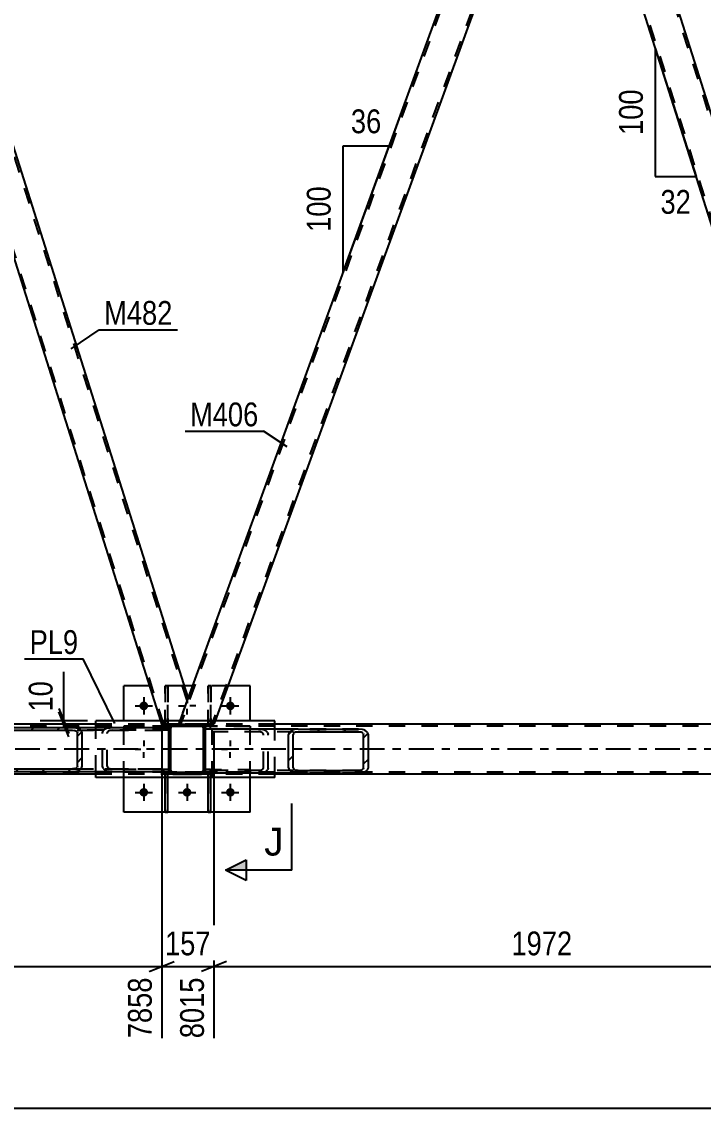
# Model space of a CAD drawing. Header units: millimetres. Extents: x -851 to 338, y -786 to 55.
# Drawn here: x -554.7 to -472.8, y -359 to -228.3 of the extents above; entities that cross this region are included whole.
import ezdxf

# ---------------------------------------------------------------- set-up
doc = ezdxf.new("R2010")
doc.units = ezdxf.units.MM
doc.linetypes.add('DXK_LINE_DOT2', pattern=[3.9198, 1.9599, -1.9599])
doc.linetypes.add('DXK_LINE_DOT3', pattern=[5.9187, 2.979, -0.9799, 0.9799, -0.9799])
doc.styles.add('Arial', font='ARIAL.TTF', dxfattribs={"height": 0.2})
doc.styles.add('Arial Narrow', font='ARIALN.TTF', dxfattribs={"height": 0.2})

# ---------------------------------------------------------------- blocks, each defined once
blk = doc.blocks.new('Bolt-232933133-7191 - 7182')
at = {"linetype": 'Continuous'}
for points in [[(-539.51, -310.56, -1), (-540.55, -310.56, -1)], [(-529.11, -310.56, -1), (-530.15, -310.56, -1)], [(-539.51, -320.96, -1), (-540.55, -320.96, -1)], [(-534.31, -320.96, -1), (-535.35, -320.96, -1)], [(-529.11, -320.96, -1), (-530.15, -320.96, -1)]]:
    blk.add_hatch(color=1, dxfattribs=at).paths.add_polyline_path(points)
at = {"color": 1, "linetype": 'Continuous'}
for p, q in [((-540.03, -309.52), (-540.03, -311.6)), ((-534.83, -309.52), (-534.83, -310.22)), ((-529.63, -309.52), (-529.63, -311.6)), ((-541.07, -310.56), (-538.99, -310.56)), ((-535.87, -310.56), (-535.18, -310.56)), ((-534.83, -311.6), (-534.83, -310.91)), ((-533.79, -310.56), (-534.48, -310.56)), ((-530.67, -310.56), (-528.59, -310.56)), ((-540.03, -314.72), (-540.03, -315.42)), ((-529.63, -314.72), (-529.63, -315.42)), ((-541.07, -315.76), (-540.38, -315.76)), ((-540.03, -316.8), (-540.03, -316.11)), ((-538.99, -315.76), (-539.68, -315.76)), ((-530.67, -315.76), (-529.98, -315.76)), ((-529.63, -316.8), (-529.63, -316.11)), ((-528.59, -315.76), (-529.28, -315.76)), ((-540.03, -319.92), (-540.03, -322)), ((-534.83, -319.92), (-534.83, -322)), ((-529.63, -319.92), (-529.63, -322)), ((-541.07, -320.96), (-538.99, -320.96)), ((-535.87, -320.96), (-533.79, -320.96)), ((-530.67, -320.96), (-528.59, -320.96))]:
    blk.add_line(p, q, dxfattribs=at)
blk = doc.blocks.new('Part-232933133-7271 - 7182')
at = {"color": 7, "linetype": 'DXK_LINE_DOT2'}
for p, q in [((-132.3, -313.01), (-809.21, -313.01)), ((-524.26, -312.77), (-545.81, -312.77)), ((-132.3, -318.53), (-809.21, -318.53)), ((-132.3, -318.77), (-801.21, -318.77)), ((-524.26, -318.77), (-545.81, -318.77))]:
    blk.add_line(p, q, dxfattribs=at)
at = {"color": 2, "linetype": 'Continuous'}
for p, q in [((-545.81, -312.77), (-609.4, -312.77)), ((-460.67, -312.77), (-524.26, -312.77)), ((-545.81, -318.77), (-609.4, -318.77)), ((-460.67, -318.77), (-524.26, -318.77))]:
    blk.add_line(p, q, dxfattribs=at)
at = {"color": 7, "linetype": 'DXK_LINE_DOT3'}
blk.add_line((-132.3, -315.77), (-809.21, -315.77), dxfattribs=at)
blk = doc.blocks.new('Part-232933133-7274 - 7182')
at = {"color": 2, "linetype": 'Continuous'}
for p, q in [((-539.33, -308.16), (-542.43, -308.16)), ((-542.43, -312.37), (-542.43, -308.16)), ((-534.18, -308.16), (-535.13, -308.16)), ((-527.23, -308.16), (-529.93, -308.16)), ((-527.23, -312.37), (-527.23, -308.16)), ((-542.43, -323.36), (-542.43, -319.17)), ((-527.23, -323.36), (-527.23, -319.17)), ((-527.23, -323.36), (-542.43, -323.36))]:
    blk.add_line(p, q, dxfattribs=at)
at = {"color": 7, "linetype": 'DXK_LINE_DOT2'}
for p, q in [((-535.13, -308.16), (-539.33, -308.16)), ((-529.93, -308.16), (-534.18, -308.16)), ((-542.43, -319.17), (-542.43, -312.37)), ((-527.23, -319.17), (-527.23, -312.37))]:
    blk.add_line(p, q, dxfattribs=at)
blk = doc.blocks.new('Part-232933133-7275 - 7182')
at = {"color": 7, "linetype": 'DXK_LINE_DOT2'}
for p, q in [((-537.03, -313), (-542.43, -313)), ((-542.43, -313), (-542.43, -313.32)), ((-537.03, -313.32), (-542.43, -313.32)), ((-537.63, -313.32), (-537.63, -313)), ((-537.03, -313.32), (-537.03, -313)), ((-537.03, -313.32), (-537.03, -313))]:
    blk.add_line(p, q, dxfattribs=at)
blk = doc.blocks.new('Part-232933133-7276 - 7182')
at = {"color": 7, "linetype": 'DXK_LINE_DOT2'}
for p, q in [((-537.03, -318.2), (-542.43, -318.2)), ((-542.43, -318.2), (-542.43, -318.52)), ((-537.03, -318.52), (-542.43, -318.52)), ((-537.63, -318.52), (-537.63, -318.2)), ((-537.03, -318.52), (-537.03, -318.2)), ((-537.03, -318.52), (-537.03, -318.2))]:
    blk.add_line(p, q, dxfattribs=at)
blk = doc.blocks.new('Part-232933133-7277 - 7182')
at = {"color": 7, "linetype": 'DXK_LINE_DOT2'}
for p, q in [((-527.23, -313), (-532.63, -313)), ((-532.63, -313.32), (-532.63, -313)), ((-532.63, -313.32), (-532.63, -313)), ((-532.03, -313.32), (-532.63, -313.32)), ((-527.23, -313.32), (-532.63, -313.32)), ((-532.03, -313.32), (-532.03, -313)), ((-527.23, -313), (-527.23, -313.32))]:
    blk.add_line(p, q, dxfattribs=at)
blk = doc.blocks.new('Part-232933133-7278 - 7182')
at = {"color": 7, "linetype": 'DXK_LINE_DOT2'}
for p, q in [((-532.03, -318.2), (-532.63, -318.2)), ((-532.63, -318.2), (-527.23, -318.2)), ((-532.63, -318.52), (-532.63, -318.2)), ((-532.63, -318.52), (-532.63, -318.2)), ((-532.03, -318.52), (-532.63, -318.52)), ((-527.23, -318.52), (-532.63, -318.52)), ((-532.03, -318.52), (-532.03, -318.2)), ((-527.23, -318.2), (-527.23, -318.52))]:
    blk.add_line(p, q, dxfattribs=at)
blk = doc.blocks.new('Part-232933133-7279 - 7182')
at = {"color": 7, "linetype": 'DXK_LINE_DOT2'}
for p, q in [((-531.96, -308.16), (-532.28, -308.16)), ((-532.28, -308.16), (-532.28, -312.41)), ((-532.28, -313.01), (-532.28, -308.16)), ((-531.96, -312.41), (-531.96, -308.16)), ((-531.96, -308.16), (-531.96, -313.01)), ((-531.96, -312.41), (-532.28, -312.41)), ((-532.28, -312.41), (-532.28, -313.01)), ((-531.96, -313.01), (-532.28, -313.01)), ((-531.96, -313.01), (-531.96, -312.41)), ((-531.96, -313.01), (-531.96, -313.01))]:
    blk.add_line(p, q, dxfattribs=at)
blk = doc.blocks.new('Part-232933133-7280 - 7182')
at = {"color": 7, "linetype": 'DXK_LINE_DOT2'}
for p, q in [((-537.16, -308.16), (-537.48, -308.16)), ((-537.48, -308.16), (-537.48, -312.41)), ((-537.48, -313.01), (-537.48, -308.16)), ((-537.16, -312.41), (-537.16, -308.16)), ((-537.16, -308.16), (-537.16, -313.01)), ((-537.16, -312.41), (-537.48, -312.41)), ((-537.48, -312.41), (-537.48, -313.01)), ((-537.16, -313.01), (-537.48, -313.01)), ((-537.16, -313.01), (-537.16, -312.41)), ((-537.16, -313.01), (-537.16, -313.01))]:
    blk.add_line(p, q, dxfattribs=at)
blk = doc.blocks.new('Part-232933133-7281 - 7182')
at = {"color": 7, "linetype": 'DXK_LINE_DOT2'}
for p, q in [((-532.28, -318.53), (-532.28, -318.53)), ((-532.28, -318.53), (-532.28, -319.13)), ((-532.28, -319.17), (-532.28, -318.53)), ((-532.28, -318.53), (-531.96, -318.53)), ((-531.96, -319.13), (-531.96, -318.53)), ((-531.96, -319.17), (-531.96, -318.53)), ((-532.28, -319.13), (-532.28, -323.36)), ((-532.28, -319.13), (-531.96, -319.13)), ((-531.96, -323.36), (-531.96, -319.13))]:
    blk.add_line(p, q, dxfattribs=at)
at = {"color": 2, "linetype": 'Continuous'}
for p, q in [((-532.28, -323.36), (-532.28, -319.17)), ((-531.96, -323.36), (-531.96, -319.17)), ((-532.28, -323.36), (-531.96, -323.36))]:
    blk.add_line(p, q, dxfattribs=at)
blk = doc.blocks.new('Part-232933133-7282 - 7182')
at = {"color": 7, "linetype": 'DXK_LINE_DOT2'}
for p, q in [((-537.48, -318.53), (-537.48, -318.53)), ((-537.48, -318.53), (-537.48, -319.13)), ((-537.48, -319.17), (-537.48, -318.53)), ((-537.48, -318.53), (-537.16, -318.53)), ((-537.16, -319.13), (-537.16, -318.53)), ((-537.16, -319.17), (-537.16, -318.53)), ((-537.48, -319.13), (-537.48, -323.36)), ((-537.48, -319.13), (-537.16, -319.13)), ((-537.16, -323.36), (-537.16, -319.13))]:
    blk.add_line(p, q, dxfattribs=at)
at = {"color": 2, "linetype": 'Continuous'}
for p, q in [((-537.48, -323.36), (-537.48, -319.17)), ((-537.16, -323.36), (-537.16, -319.17)), ((-537.48, -323.36), (-537.16, -323.36))]:
    blk.add_line(p, q, dxfattribs=at)
blk = doc.blocks.new('Part-232933133-7283 - 7182')
at = {"color": 7, "linetype": 'DXK_LINE_DOT2'}
for p, q in [((-531.83, -312.36), (-537.83, -312.36)), ((-537.83, -319.16), (-537.83, -312.36)), ((-531.83, -319.16), (-531.83, -312.36)), ((-531.83, -319.16), (-537.83, -319.16))]:
    blk.add_line(p, q, dxfattribs=at)
blk = doc.blocks.new('Part-232933133-7284 - 7182')
at = {"color": 7, "linetype": 'DXK_LINE_DOT2'}
for p, q in [((-537, -313.06), (-537.03, -313.23)), ((-537.03, -313.23), (-537, -313.06)), ((-537.03, -313.23), (-537.03, -313.24)), ((-537.03, -313.24), (-537.03, -313.23)), ((-537.03, -318.28), (-537.03, -313.24)), ((-537.03, -313.24), (-537.03, -313.24)), ((-537.03, -318.28), (-537.03, -313.24)), ((-536.77, -313.15), (-536.79, -313.24)), ((-536.79, -313.24), (-536.77, -313.15)), ((-536.79, -318.28), (-536.79, -313.24)), ((-536.79, -313.24), (-536.79, -313.24)), ((-536.79, -318.28), (-536.79, -313.24)), ((-536.72, -313.07), (-536.77, -313.15)), ((-536.77, -313.15), (-536.72, -313.07)), ((-536.55, -312.76), (-536.74, -312.8)), ((-536.74, -312.8), (-536.55, -312.76)), ((-536.64, -313.02), (-536.72, -313.07)), ((-536.72, -313.07), (-536.64, -313.02)), ((-536.55, -313), (-536.64, -313.02)), ((-536.64, -313.02), (-536.55, -313)), ((-533.11, -312.76), (-536.55, -312.76)), ((-536.55, -312.76), (-536.55, -312.76)), ((-533.11, -312.76), (-536.55, -312.76)), ((-533.11, -313), (-536.55, -313)), ((-536.55, -313), (-536.55, -313)), ((-533.11, -313), (-536.55, -313)), ((-533.11, -312.76), (-533.11, -312.76)), ((-532.93, -312.8), (-533.11, -312.76)), ((-533.11, -312.76), (-532.93, -312.8)), ((-533.11, -313), (-533.11, -313)), ((-533.02, -313.02), (-533.11, -313)), ((-532.94, -313.07), (-533.02, -313.02)), ((-532.89, -313.15), (-532.94, -313.07)), ((-532.94, -313.07), (-532.89, -313.15)), ((-532.93, -312.8), (-532.93, -312.8)), ((-532.93, -312.8), (-532.93, -312.8)), ((-532.87, -313.24), (-532.89, -313.15)), ((-532.89, -313.15), (-532.87, -313.24)), ((-532.87, -318.28), (-532.87, -313.24)), ((-532.87, -313.24), (-532.87, -313.24)), ((-532.87, -313.24), (-532.87, -318.28)), ((-532.63, -313.24), (-532.67, -313.06)), ((-532.67, -313.06), (-532.67, -313.06)), ((-532.67, -313.06), (-532.67, -313.06)), ((-532.67, -313.06), (-532.63, -313.24)), ((-532.63, -318.28), (-532.63, -313.24)), ((-532.63, -313.24), (-532.63, -313.24)), ((-532.63, -318.28), (-532.63, -313.24)), ((-537.03, -318.28), (-537.03, -318.28)), ((-537.03, -318.28), (-537, -318.47)), ((-537, -318.47), (-537.03, -318.28)), ((-536.79, -318.28), (-536.79, -318.28)), ((-536.79, -318.28), (-536.77, -318.38)), ((-536.77, -318.38), (-536.79, -318.28)), ((-536.77, -318.38), (-536.72, -318.45)), ((-536.72, -318.45), (-536.77, -318.38)), ((-536.74, -318.73), (-536.55, -318.76)), ((-536.55, -318.76), (-536.74, -318.73)), ((-536.64, -318.51), (-536.72, -318.45)), ((-536.55, -318.52), (-536.64, -318.51)), ((-536.55, -318.52), (-533.11, -318.52)), ((-536.55, -318.52), (-536.55, -318.52)), ((-533.11, -318.52), (-536.55, -318.52)), ((-536.55, -318.76), (-533.11, -318.76)), ((-536.55, -318.76), (-536.55, -318.76)), ((-536.55, -318.76), (-533.11, -318.76)), ((-533.11, -318.52), (-533.02, -318.51)), ((-533.02, -318.51), (-533.11, -318.52)), ((-533.11, -318.52), (-533.11, -318.52)), ((-533.11, -318.76), (-532.93, -318.73)), ((-532.93, -318.73), (-533.11, -318.76)), ((-533.11, -318.76), (-533.11, -318.76)), ((-533.02, -318.51), (-532.94, -318.45)), ((-532.94, -318.45), (-533.02, -318.51)), ((-532.94, -318.45), (-532.89, -318.38)), ((-532.89, -318.38), (-532.94, -318.45)), ((-532.89, -318.38), (-532.87, -318.28)), ((-532.87, -318.28), (-532.89, -318.38)), ((-532.87, -318.28), (-532.87, -318.28)), ((-532.67, -318.47), (-532.63, -318.28)), ((-532.63, -318.28), (-532.67, -318.47)), ((-532.63, -318.28), (-532.63, -318.28))]:
    blk.add_line(p, q, dxfattribs=at)
at = {"color": 7, "linetype": 'DXK_LINE_DOT3'}
blk.add_line((-534.83, -315.76), (-534.83, -315.76), dxfattribs=at)
at = {"color": 7, "linetype": 'DXK_LINE_DOT2'}
for centre, start, end in [((-536.55, -313.24), 112.5, 157.5), ((-536.55, -313.24), 112.5, 157.5), ((-533.11, -313.24), 22.5, 67.5), ((-533.11, -313.24), 22.5, 67.5), ((-536.55, -318.28), 202.5, 247.5), ((-536.55, -318.28), 202.5, 247.5), ((-533.11, -318.28), 292.5, 337.5), ((-533.11, -318.28), 292.5, 337.5)]:
    blk.add_arc(centre, 0.48, start, end, dxfattribs=at)
blk = doc.blocks.new('Part-232933133-7316 - 7182')
at = {"color": 2, "linetype": 'Continuous'}
for p, q in [((-524.26, -312.37), (-545.81, -312.37)), ((-545.81, -313.18), (-545.81, -312.37)), ((-524.26, -313.36), (-524.26, -312.37)), ((-545.81, -319.17), (-545.81, -318.46)), ((-524.26, -319.17), (-524.26, -318.64)), ((-524.26, -319.17), (-545.81, -319.17))]:
    blk.add_line(p, q, dxfattribs=at)
at = {"color": 7, "linetype": 'DXK_LINE_DOT2'}
for p, q in [((-545.81, -318.46), (-545.81, -313.18)), ((-524.26, -318.64), (-524.26, -313.36))]:
    blk.add_line(p, q, dxfattribs=at)
blk = doc.blocks.new('Part-232933133-7458 - 7182')
at = {"color": 2, "linetype": 'Continuous'}
for p, q in [((-488.43, -194.17), (-489.46, -196.97)), ((-449.56, -309.56), (-486.15, -194.17)), ((-452.86, -312.37), (-489.46, -196.97)), ((-449.56, -309.56), (-450.58, -312.37))]:
    blk.add_line(p, q, dxfattribs=at)
at = {"color": 7, "linetype": 'DXK_LINE_DOT2'}
for p, q in [((-488.29, -193.77), (-488.43, -194.17)), ((-486.28, -193.77), (-488.29, -193.77)), ((-449.69, -309.93), (-486.53, -193.77)), ((-486.15, -194.17), (-486.28, -193.77)), ((-452.48, -312.77), (-489.32, -196.6)), ((-449.69, -309.93), (-449.83, -310.3)), ((-452.74, -312.77), (-452.86, -312.37)), ((-450.72, -312.77), (-452.74, -312.77)), ((-450.58, -312.37), (-450.72, -312.77))]:
    blk.add_line(p, q, dxfattribs=at)
blk = doc.blocks.new('Part-232933133-7340 - 7182')
at = {"linetype": 'Continuous'}
h = blk.add_hatch(dxfattribs=at)
h.set_pattern_fill('', scale=0.7, style=0, pattern_type=0)
h.set_pattern_definition([(45, (-522.6414, -313.9993), (-1.57154, 1.57154), [])])
h.paths.add_polyline_path([(-522.55, -313.75), (-522.64, -314), (-522.64, -318), (-522.55, -318.24), (-522.3, -318.45), (-521.92, -318.59), (-521.48, -318.64), (-514.2, -318.64), (-513.75, -318.59), (-513.37, -318.45), (-513.12, -318.24), (-513.03, -318), (-513.03, -314), (-513.12, -313.75), (-513.37, -313.55), (-513.75, -313.41), (-514.2, -313.36), (-521.48, -313.36), (-521.92, -313.41), (-522.3, -313.55)])
h.paths.add_polyline_path([(-521.7, -313.7), (-521.48, -313.68), (-514.2, -313.68), (-513.98, -313.7), (-513.79, -313.77), (-513.66, -313.88), (-513.62, -314), (-513.62, -318), (-513.66, -318.12), (-513.79, -318.23), (-513.98, -318.29), (-514.2, -318.32), (-521.48, -318.32), (-521.7, -318.29), (-521.89, -318.23), (-522.01, -318.12), (-522.06, -318), (-522.06, -314), (-522.01, -313.88), (-521.89, -313.77)])
at = {"color": 2, "linetype": 'Continuous'}
for p, q in [((-521.48, -313.36), (-532.63, -313.36)), ((-521.48, -313.36), (-521.92, -313.41)), ((-521.48, -313.36), (-514.2, -313.36)), ((-513.75, -313.41), (-514.2, -313.36)), ((-522.55, -313.75), (-522.64, -314)), ((-522.64, -318), (-522.64, -314)), ((-522.06, -314), (-522.01, -313.88)), ((-522.06, -318), (-522.06, -314)), ((-521.7, -313.7), (-521.48, -313.68)), ((-521.48, -313.68), (-514.2, -313.68)), ((-514.2, -313.68), (-513.98, -313.7)), ((-513.66, -313.88), (-513.62, -314)), ((-513.62, -318), (-513.62, -314)), ((-513.03, -314), (-513.12, -313.75)), ((-513.03, -318), (-513.03, -314)), ((-532.63, -318.64), (-532.63, -318.28)), ((-521.48, -318.64), (-532.63, -318.64)), ((-522.64, -318), (-522.55, -318.24)), ((-522.01, -318.12), (-522.06, -318)), ((-521.92, -318.59), (-521.48, -318.64)), ((-521.48, -318.32), (-521.7, -318.29)), ((-521.48, -318.32), (-514.2, -318.32)), ((-521.48, -318.64), (-514.2, -318.64)), ((-513.98, -318.29), (-514.2, -318.32)), ((-514.2, -318.64), (-513.75, -318.59)), ((-513.62, -318), (-513.66, -318.12)), ((-513.12, -318.24), (-513.03, -318))]:
    blk.add_line(p, q, dxfattribs=at)
at = {"color": 7, "linetype": 'DXK_LINE_DOT2'}
for p, q in [((-532.63, -318.28), (-532.63, -313.36)), ((-526.23, -313.36), (-525.78, -313.41)), ((-514.2, -313.36), (-521.48, -313.36)), ((-514.2, -313.68), (-532.63, -313.68)), ((-526.01, -313.7), (-526.23, -313.68)), ((-525.65, -314), (-525.69, -313.88)), ((-525.65, -318), (-525.65, -314)), ((-525.15, -313.75), (-525.06, -314)), ((-525.06, -318), (-525.06, -314)), ((-514.2, -318.32), (-532.63, -318.32)), ((-526.23, -318.32), (-526.01, -318.29)), ((-525.78, -318.59), (-526.23, -318.64)), ((-525.69, -318.12), (-525.65, -318)), ((-525.06, -318), (-525.15, -318.24)), ((-514.2, -318.64), (-521.48, -318.64))]:
    blk.add_line(p, q, dxfattribs=at)
for centre, radius, start, end in [((-525.96, -314.48), 1.09, 41.9361, 80.4817), ((-526.1, -314.24), 0.545, 41.9361, 80.4817), ((-526.1, -317.76), 0.545, 279.5181, 318.0637), ((-525.96, -317.52), 1.09, 279.5181, 318.0637)]:
    blk.add_arc(centre, radius, start, end, dxfattribs=at)
at = {"color": 2, "linetype": 'Continuous'}
for centre, radius, start, end in [((-521.74, -314.48), 1.09, 99.5181, 138.0637), ((-513.93, -314.48), 1.09, 41.9361, 80.4817), ((-521.61, -314.24), 0.545, 99.5181, 138.0637), ((-514.07, -314.24), 0.545, 41.9361, 80.4817), ((-521.74, -317.52), 1.09, 221.9361, 260.4817), ((-521.61, -317.76), 0.545, 221.9361, 260.4817), ((-514.07, -317.76), 0.545, 279.5181, 318.0637), ((-513.93, -317.52), 1.09, 279.5181, 318.0637)]:
    blk.add_arc(centre, radius, start, end, dxfattribs=at)
blk = doc.blocks.new('Part-232933133-7418 - 7182')
at = {"color": 7, "linetype": 'DXK_LINE_DOT2'}
for p, q in [((-492.29, -193.77), (-535.6, -312.77)), ((-488.54, -193.77), (-531.86, -312.77)), ((-492.55, -193.77), (-492.69, -194.17)), ((-488.29, -193.77), (-492.55, -193.77)), ((-488.29, -193.77), (-489.46, -196.97)), ((-534.69, -309.56), (-535.86, -312.77)), ((-531.6, -312.77), (-535.86, -312.77)), ((-531.46, -312.37), (-531.6, -312.77))]:
    blk.add_line(p, q, dxfattribs=at)
at = {"color": 2, "linetype": 'Continuous'}
for p, q in [((-492.69, -194.17), (-534.69, -309.56)), ((-489.46, -196.97), (-531.46, -312.37))]:
    blk.add_line(p, q, dxfattribs=at)
blk = doc.blocks.new('Part-232933133-7453 - 7182')
at = {"color": 2, "linetype": 'Continuous'}
for p, q in [((-573.57, -194.17), (-574.59, -196.97)), ((-534.69, -309.56), (-571.28, -194.17)), ((-538, -312.37), (-574.59, -196.97)), ((-534.69, -309.56), (-535.71, -312.37))]:
    blk.add_line(p, q, dxfattribs=at)
at = {"color": 7, "linetype": 'DXK_LINE_DOT2'}
for p, q in [((-573.42, -193.77), (-573.57, -194.17)), ((-571.41, -193.77), (-573.42, -193.77)), ((-534.83, -309.93), (-571.66, -193.77)), ((-571.28, -194.17), (-571.41, -193.77)), ((-537.62, -312.77), (-574.46, -196.6)), ((-534.83, -309.93), (-534.96, -310.3)), ((-537.87, -312.77), (-538, -312.37)), ((-535.86, -312.77), (-537.87, -312.77)), ((-535.71, -312.37), (-535.86, -312.77))]:
    blk.add_line(p, q, dxfattribs=at)
blk = doc.blocks.new('Part-232933133-7469 - 7182')
at = {"linetype": 'Continuous'}
h = blk.add_hatch(dxfattribs=at)
h.set_pattern_fill('', scale=0.7, style=0, pattern_type=0)
h.set_pattern_definition([(45, (-537.0325, -313.2445), (-1.57154, 1.57154), [])])
h.paths.add_polyline_path([(-537, -313.06), (-537.03, -313.24), (-537.03, -318.28), (-537, -318.47), (-536.89, -318.62), (-536.74, -318.73), (-536.55, -318.76), (-533.11, -318.76), (-532.93, -318.73), (-532.77, -318.62), (-532.67, -318.47), (-532.63, -318.28), (-532.63, -313.24), (-532.67, -313.06), (-532.77, -312.91), (-532.93, -312.8), (-533.11, -312.76), (-536.55, -312.76), (-536.74, -312.8), (-536.89, -312.91)])
h.paths.add_polyline_path([(-536.64, -313.02), (-536.55, -313), (-533.11, -313), (-533.02, -313.02), (-532.94, -313.07), (-532.89, -313.15), (-532.87, -313.24), (-532.87, -318.28), (-532.89, -318.38), (-532.94, -318.45), (-533.02, -318.51), (-533.11, -318.52), (-536.55, -318.52), (-536.64, -318.51), (-536.72, -318.45), (-536.77, -318.38), (-536.79, -318.28), (-536.79, -313.24), (-536.77, -313.15), (-536.72, -313.07)])
at = {"color": 7, "linetype": 'DXK_LINE_DOT2'}
for p, q in [((-537.03, -313.23), (-537, -313.06)), ((-537.03, -313.24), (-537.03, -313.23)), ((-537.03, -318.28), (-537.03, -313.24)), ((-536.77, -313.15), (-536.79, -313.24)), ((-536.79, -318.28), (-536.79, -313.24)), ((-536.72, -313.07), (-536.77, -313.15)), ((-536.74, -312.8), (-536.55, -312.76)), ((-536.64, -313.02), (-536.72, -313.07)), ((-536.55, -313), (-536.64, -313.02)), ((-536.55, -312.76), (-533.11, -312.76)), ((-536.55, -313), (-533.11, -313)), ((-533.11, -312.76), (-532.93, -312.8)), ((-533.02, -313.02), (-533.11, -313)), ((-532.94, -313.07), (-533.02, -313.02)), ((-532.89, -313.15), (-532.94, -313.07)), ((-532.87, -313.24), (-532.89, -313.15)), ((-532.87, -318.28), (-532.87, -313.24)), ((-532.67, -313.06), (-532.63, -313.24)), ((-532.63, -318.28), (-532.63, -313.24)), ((-537, -318.47), (-537.03, -318.28)), ((-536.79, -318.28), (-536.77, -318.38)), ((-536.77, -318.38), (-536.72, -318.45)), ((-536.55, -318.76), (-536.74, -318.73)), ((-536.72, -318.45), (-536.64, -318.51)), ((-536.64, -318.51), (-536.55, -318.52)), ((-536.55, -318.52), (-533.11, -318.52)), ((-536.55, -318.76), (-533.11, -318.76)), ((-533.11, -318.52), (-533.02, -318.51)), ((-532.93, -318.73), (-533.11, -318.76)), ((-533.02, -318.51), (-532.94, -318.45)), ((-532.94, -318.45), (-532.89, -318.38)), ((-532.89, -318.38), (-532.87, -318.28)), ((-532.63, -318.28), (-532.67, -318.47))]:
    blk.add_line(p, q, dxfattribs=at)
at = {"color": 2, "linetype": 'Continuous'}
for p, q in [((-537, -313.06), (-537.03, -313.24)), ((-537.03, -313.24), (-537.03, -313.24)), ((-537.03, -318.28), (-537.03, -313.24)), ((-536.79, -313.24), (-536.77, -313.15)), ((-536.79, -313.24), (-536.79, -313.24)), ((-536.79, -318.28), (-536.79, -313.24)), ((-536.77, -313.15), (-536.72, -313.07)), ((-536.55, -312.76), (-536.74, -312.8)), ((-536.72, -313.07), (-536.64, -313.02)), ((-536.64, -313.02), (-536.55, -313)), ((-536.55, -312.76), (-536.55, -312.76)), ((-536.55, -312.76), (-533.11, -312.76)), ((-536.55, -313), (-536.55, -313)), ((-536.55, -313), (-533.11, -313)), ((-533.11, -312.76), (-533.11, -312.76)), ((-532.93, -312.8), (-533.11, -312.76)), ((-533.11, -313), (-533.11, -313)), ((-533.11, -313), (-533.02, -313.02)), ((-533.02, -313.02), (-532.94, -313.07)), ((-532.94, -313.07), (-532.89, -313.15)), ((-532.89, -313.15), (-532.87, -313.24)), ((-532.87, -313.24), (-532.87, -313.24)), ((-532.87, -318.28), (-532.87, -313.24)), ((-532.63, -313.24), (-532.67, -313.06)), ((-532.63, -313.24), (-532.63, -313.24)), ((-532.63, -318.28), (-532.63, -313.24)), ((-537.03, -318.28), (-537.03, -318.28)), ((-537.03, -318.28), (-537, -318.47)), ((-536.79, -318.28), (-536.79, -318.28)), ((-536.77, -318.38), (-536.79, -318.28)), ((-536.72, -318.45), (-536.77, -318.38)), ((-536.74, -318.73), (-536.55, -318.76)), ((-536.64, -318.51), (-536.72, -318.45)), ((-536.55, -318.52), (-536.64, -318.51)), ((-536.55, -318.52), (-536.55, -318.52)), ((-536.55, -318.52), (-533.11, -318.52)), ((-536.55, -318.76), (-536.55, -318.76)), ((-536.55, -318.76), (-533.11, -318.76)), ((-533.02, -318.51), (-533.11, -318.52)), ((-533.11, -318.52), (-533.11, -318.52)), ((-533.11, -318.76), (-532.93, -318.73)), ((-533.11, -318.76), (-533.11, -318.76)), ((-532.94, -318.45), (-533.02, -318.51)), ((-532.89, -318.38), (-532.94, -318.45)), ((-532.87, -318.28), (-532.89, -318.38)), ((-532.87, -318.28), (-532.87, -318.28)), ((-532.67, -318.47), (-532.63, -318.28)), ((-532.63, -318.28), (-532.63, -318.28))]:
    blk.add_line(p, q, dxfattribs=at)
at = {"color": 7, "linetype": 'DXK_LINE_DOT2'}
for centre, start, end in [((-536.55, -313.24), 112.5, 157.5), ((-533.11, -313.24), 22.5, 67.5), ((-536.55, -318.28), 202.5, 247.5), ((-533.11, -318.28), 292.5, 337.5)]:
    blk.add_arc(centre, 0.48, start, end, dxfattribs=at)
at = {"color": 2, "linetype": 'Continuous'}
for centre, start, end in [((-536.55, -313.24), 112.5, 157.5), ((-533.11, -313.24), 22.5, 67.5), ((-536.55, -318.28), 202.5, 247.5), ((-533.11, -318.28), 292.5, 337.5)]:
    blk.add_arc(centre, 0.48, start, end, dxfattribs=at)
blk = doc.blocks.new('Part-232933133-7475 - 7182')
at = {"linetype": 'Continuous'}
h = blk.add_hatch(dxfattribs=at)
h.set_pattern_fill('', scale=0.7, style=0, pattern_type=0)
h.set_pattern_definition([(45, (-557.0392, -313.817), (-1.57154, 1.57154), [])])
h.paths.add_polyline_path([(-556.95, -313.57), (-557.04, -313.82), (-557.04, -317.82), (-556.95, -318.06), (-556.7, -318.27), (-556.32, -318.41), (-555.87, -318.46), (-548.6, -318.46), (-548.15, -318.41), (-547.77, -318.27), (-547.52, -318.06), (-547.43, -317.82), (-547.43, -313.82), (-547.52, -313.57), (-547.77, -313.37), (-548.15, -313.23), (-548.6, -313.18), (-555.87, -313.18), (-556.32, -313.23), (-556.7, -313.36)])
h.paths.add_polyline_path([(-556.1, -313.52), (-555.87, -313.5), (-548.6, -313.5), (-548.37, -313.52), (-548.18, -313.59), (-548.06, -313.7), (-548.01, -313.82), (-548.01, -317.82), (-548.06, -317.94), (-548.18, -318.04), (-548.37, -318.11), (-548.6, -318.14), (-555.87, -318.14), (-556.1, -318.11), (-556.29, -318.04), (-556.41, -317.94), (-556.46, -317.82), (-556.46, -313.82), (-556.41, -313.69), (-556.29, -313.59)])
at = {"color": 2, "linetype": 'Continuous'}
for p, q in [((-556.95, -313.57), (-557.04, -313.82)), ((-555.87, -313.18), (-556.32, -313.23)), ((-556.1, -313.52), (-555.87, -313.5)), ((-555.87, -313.18), (-548.6, -313.18)), ((-555.87, -313.5), (-548.6, -313.5)), ((-548.6, -313.18), (-537.03, -313.18)), ((-548.15, -313.23), (-548.6, -313.18)), ((-548.6, -313.5), (-548.37, -313.52)), ((-547.43, -313.82), (-547.52, -313.57)), ((-537.03, -313.18), (-537.03, -313.18)), ((-537.03, -313.23), (-537.03, -313.18)), ((-537.03, -313.24), (-537.03, -313.23)), ((-557.04, -317.82), (-557.04, -313.82)), ((-556.46, -313.82), (-556.41, -313.69)), ((-556.46, -317.82), (-556.46, -313.82)), ((-548.06, -313.7), (-548.01, -313.82)), ((-548.01, -317.82), (-548.01, -313.82)), ((-547.43, -317.82), (-547.43, -313.82)), ((-557.04, -317.82), (-556.95, -318.06)), ((-556.41, -317.94), (-556.46, -317.82)), ((-556.32, -318.41), (-555.87, -318.46)), ((-555.87, -318.14), (-556.1, -318.11)), ((-555.87, -318.14), (-548.6, -318.14)), ((-555.87, -318.46), (-548.6, -318.46)), ((-548.37, -318.11), (-548.6, -318.14)), ((-548.6, -318.46), (-548.15, -318.41)), ((-548.6, -318.46), (-537.03, -318.46)), ((-548.01, -317.82), (-548.06, -317.94)), ((-547.52, -318.06), (-547.43, -317.82)), ((-537.03, -318.46), (-537.03, -318.28)), ((-537.03, -318.46), (-537.03, -318.46))]:
    blk.add_line(p, q, dxfattribs=at)
at = {"color": 7, "linetype": 'DXK_LINE_DOT2'}
for p, q in [((-543.84, -313.18), (-555.87, -313.18)), ((-555.87, -313.5), (-543.84, -313.5)), ((-537.03, -313.5), (-548.6, -313.5)), ((-545.01, -313.82), (-544.92, -313.57)), ((-544.29, -313.23), (-543.84, -313.18)), ((-543.84, -313.5), (-544.07, -313.52)), ((-543.84, -313.18), (-537.03, -313.18)), ((-543.84, -313.5), (-537.03, -313.5)), ((-537.03, -318.28), (-537.03, -313.24)), ((-537.03, -313.5), (-537.03, -313.5)), ((-545.01, -317.82), (-545.01, -313.82)), ((-544.38, -313.7), (-544.43, -313.82)), ((-544.43, -317.82), (-544.43, -313.82)), ((-555.87, -318.14), (-543.84, -318.14)), ((-555.87, -318.46), (-543.84, -318.46)), ((-548.6, -318.14), (-537.03, -318.14)), ((-544.92, -318.06), (-545.01, -317.82)), ((-544.43, -317.82), (-544.38, -317.94)), ((-543.84, -318.46), (-544.29, -318.41)), ((-544.07, -318.11), (-543.84, -318.14)), ((-543.84, -318.14), (-537.03, -318.14)), ((-543.84, -318.46), (-537.03, -318.46))]:
    blk.add_line(p, q, dxfattribs=at)
at = {"color": 2, "linetype": 'Continuous'}
for centre, radius, start, end in [((-556.14, -314.3), 1.09, 99.5119, 138.0613), ((-556.01, -314.06), 0.545, 99.5119, 138.0613), ((-548.46, -314.06), 0.545, 41.9336, 80.4755), ((-548.33, -314.3), 1.09, 41.9336, 80.4755), ((-556.14, -317.33), 1.09, 221.9336, 260.4755), ((-556.01, -317.58), 0.545, 221.9336, 260.4755), ((-548.46, -317.58), 0.545, 279.5119, 318.0613), ((-548.33, -317.33), 1.09, 279.5119, 318.0613)]:
    blk.add_arc(centre, radius, start, end, dxfattribs=at)
at = {"color": 7, "linetype": 'DXK_LINE_DOT2'}
for centre, radius, start, end in [((-544.11, -314.3), 1.09, 99.5119, 138.0613), ((-543.98, -314.06), 0.545, 99.5119, 138.0613), ((-544.11, -317.34), 1.09, 221.9337, 260.4755), ((-543.98, -317.58), 0.545, 221.9337, 260.4755)]:
    blk.add_arc(centre, radius, start, end, dxfattribs=at)
blk = doc.blocks.new('AngleDimension-232933133-58567 - 7182')
at = {"color": 7, "linetype": 'Continuous'}
for p, q in [((-478.53, -231.44), (-473.63, -246.88)), ((-478.53, -231.44), (-478.53, -246.88)), ((-476.63, -237.44), (-473.63, -246.88)), ((-478.53, -246.88), (-473.63, -246.88))]:
    blk.add_line(p, q, dxfattribs=at)
at = {"color": 0}
for points in [[(-479.43, -235.82), (-483.63, -235.82), (-483.63, -242.5), (-479.43, -242.5)], [(-473.65, -251.98), (-473.65, -247.78), (-478.51, -247.78), (-478.51, -251.98)]]:
    blk.add_wipeout(points, dxfattribs=at)
at = {"color": 3, "style": 'Arial Narrow'}
blk.add_text('100', height=2.863, rotation=90.0002, dxfattribs=at).set_placement((-480.03, -241.9))
blk.add_text('32', height=2.863, dxfattribs=at).set_placement((-477.91, -251.38))
blk = doc.blocks.new('AngleDimension-232933133-71890 - 7182')
at = {"color": 7, "linetype": 'Continuous'}
for p, q in [((-509.38, -240.01), (-510.53, -243.19)), ((-516.07, -243.19), (-510.53, -243.19)), ((-516.07, -258.41), (-510.53, -243.19)), ((-516.07, -258.41), (-516.07, -243.19))]:
    blk.add_line(p, q, dxfattribs=at)
at = {"color": 0}
blk.add_wipeout([(-516.97, -247.46), (-521.17, -247.46), (-521.17, -254.15), (-516.97, -254.15)], dxfattribs=at)
at = {"color": 3, "style": 'Arial Narrow'}
blk.add_text('100', height=2.863, rotation=90.0002, dxfattribs=at).set_placement((-517.57, -253.55))
at = {"color": 0}
blk.add_wipeout([(-510.88, -242.29), (-510.88, -238.09), (-515.73, -238.09), (-515.73, -242.29)], dxfattribs=at)
at = {"color": 3, "style": 'Arial Narrow'}
blk.add_text('36', height=2.863, dxfattribs=at).set_placement((-515.13, -241.69))
blk = doc.blocks.new('StraightDimension-232933133-31968 - 7182')
at = {"color": 7, "linetype": 'Continuous'}
blk.add_line((-822.11, -358.95), (-86, -358.95), dxfattribs=at)
blk = doc.blocks.new('StraightDimension-232933133-32525 - 7182')
at = {"color": 7, "linetype": 'Continuous'}
for p, q in [((-531.6, -313.77), (-531.6, -350.53)), ((-452.74, -313.77), (-452.74, -350.53)), ((-530.1, -341.31), (-533.1, -342.51)), ((-531.6, -341.91), (-452.74, -341.91)), ((-454.24, -342.51), (-451.24, -341.31))]:
    blk.add_line(p, q, dxfattribs=at)
at = {"color": 0}
blk.add_wipeout([(-487.91, -341.16), (-487.91, -336.96), (-496.43, -336.96), (-496.43, -341.16)], dxfattribs=at)
at = {"color": 3, "style": 'Arial Narrow'}
blk.add_text('1972', height=2.863, dxfattribs=at).set_placement((-495.83, -340.56))
at = {"color": 0, "linetype": 'Continuous'}
blk.add_wipeout([(-453.34, -342.61), (-457.54, -342.61), (-457.54, -351.13), (-453.34, -351.13)], dxfattribs=at)
at = {"color": 3, "linetype": 'Continuous', "style": 'Arial Narrow'}
blk.add_text('9987', height=2.863, rotation=90.0002, dxfattribs=at).set_placement((-453.94, -350.53))
blk = doc.blocks.new('StraightDimension-232933133-32526 - 7182')
at = {"color": 7, "linetype": 'Continuous'}
for p, q in [((-537.87, -313.77), (-537.87, -350.53)), ((-531.6, -313.77), (-531.6, -350.53)), ((-539.37, -342.51), (-536.37, -341.31)), ((-537.87, -341.91), (-531.6, -341.91)), ((-530.1, -341.31), (-533.1, -342.51))]:
    blk.add_line(p, q, dxfattribs=at)
at = {"color": 0}
blk.add_wipeout([(-531.39, -341.16), (-531.39, -336.96), (-538.08, -336.96), (-538.08, -341.16)], dxfattribs=at)
at = {"color": 0, "linetype": 'Continuous'}
blk.add_wipeout([(-532.2, -342.61), (-536.4, -342.61), (-536.4, -351.13), (-532.2, -351.13)], dxfattribs=at)
at = {"color": 3, "style": 'Arial Narrow'}
blk.add_text('157', height=2.863, dxfattribs=at).set_placement((-537.48, -340.56))
at = {"color": 3, "linetype": 'Continuous', "style": 'Arial Narrow'}
blk.add_text('8015', height=2.863, rotation=90.0002, dxfattribs=at).set_placement((-532.8, -350.53))
blk = doc.blocks.new('StraightDimension-232933133-32527 - 7182')
at = {"color": 7, "linetype": 'Continuous'}
for p, q in [((-616.74, -313.77), (-616.74, -350.53)), ((-537.87, -313.77), (-537.87, -350.53)), ((-615.24, -341.31), (-618.24, -342.51)), ((-616.74, -341.91), (-537.87, -341.91)), ((-539.37, -342.51), (-536.37, -341.31))]:
    blk.add_line(p, q, dxfattribs=at)
at = {"color": 0}
blk.add_wipeout([(-573.05, -341.16), (-573.05, -336.96), (-581.56, -336.96), (-581.56, -341.16)], dxfattribs=at)
at = {"color": 3, "style": 'Arial Narrow'}
blk.add_text('1972', height=2.863, dxfattribs=at).set_placement((-580.96, -340.56))
at = {"color": 0, "linetype": 'Continuous'}
blk.add_wipeout([(-538.47, -342.61), (-542.67, -342.61), (-542.67, -351.13), (-538.47, -351.13)], dxfattribs=at)
at = {"color": 3, "linetype": 'Continuous', "style": 'Arial Narrow'}
blk.add_text('7858', height=2.863, rotation=90.0002, dxfattribs=at).set_placement((-539.07, -350.53))
blk = doc.blocks.new('StraightDimension-232933133-71967 - 7182')
at = {"color": 7, "linetype": 'Continuous'}
for p, q in [((-549.65, -312.37), (-549.65, -306.46)), ((-549.65, -312.37), (-549.65, -306.46)), ((-550.25, -310.87), (-549.05, -313.87)), ((-549.05, -314.27), (-550.25, -311.27)), ((-546.81, -312.37), (-552.5, -312.37)), ((-546.81, -312.77), (-552.5, -312.77)), ((-549.65, -312.77), (-549.65, -312.37))]:
    blk.add_line(p, q, dxfattribs=at)
at = {"color": 0}
blk.add_wipeout([(-550.4, -306.99), (-554.6, -306.99), (-554.6, -311.84), (-550.4, -311.84)], dxfattribs=at)
at = {"color": 3, "style": 'Arial Narrow'}
blk.add_text('10', height=2.863, rotation=90.0002, dxfattribs=at).set_placement((-551, -311.24))
blk = doc.blocks.new('SectionMark-232933133-8658 - 7182')
at = {"linetype": 'Continuous'}
blk.add_hatch(color=6, dxfattribs=at).paths.add_polyline_path([(-527.72, -329.06), (-527.72, -330.31), (-530.22, -330.31)])
at = {"color": 6, "linetype": 'Continuous'}
for p, q in [((-522.22, -330.31), (-522.22, -322.31)), ((-530.22, -330.31), (-527.72, -329.06)), ((-527.72, -329.06), (-527.72, -331.56)), ((-522.22, -330.31), (-530.22, -330.31)), ((-527.72, -331.56), (-530.22, -330.31))]:
    blk.add_line(p, q, dxfattribs=at)
at = {"color": 0, "linetype": 'Continuous'}
blk.add_wipeout([(-523.22, -328.56), (-523.22, -325.06), (-525.55, -325.06), (-525.55, -328.56)], dxfattribs=at)
at = {"color": 3, "linetype": 'Continuous', "style": 'Arial'}
blk.add_text('J', height=3.34, dxfattribs=at).set_placement((-525.55, -328.56))
blk = doc.blocks.new('Mark-232933133-7414 - 7182')
at = {"color": 0}
blk.add_wipeout([(-526.24, -276.94), (-526.24, -273.94), (-534.47, -273.94), (-534.47, -276.94)], dxfattribs=at)
blk.add_wipeout([(-526.24, -276.94), (-526.24, -273.94), (-534.47, -273.94), (-534.47, -276.94)], dxfattribs=at)
at = {"color": 30, "linetype": 'Continuous'}
for p in [(-535.07, -277.54), (-522.78, -279.41)]:
    blk.add_line(p, (-525.64, -277.54), dxfattribs=at)
at = {"color": 3, "style": 'Arial Narrow'}
blk.add_text('M406', height=2.863, dxfattribs=at).set_placement((-534.47, -276.94))
blk = doc.blocks.new('Mark-232933133-7449 - 7182')
at = {"color": 0}
blk.add_wipeout([(-536.58, -264.73), (-536.58, -261.73), (-544.8, -261.73), (-544.8, -264.73)], dxfattribs=at)
blk.add_wipeout([(-536.58, -264.73), (-536.58, -261.73), (-544.8, -261.73), (-544.8, -264.73)], dxfattribs=at)
at = {"color": 30, "linetype": 'Continuous'}
for p, q in [((-548.76, -267.61), (-545.4, -265.33)), ((-545.4, -265.33), (-535.98, -265.33))]:
    blk.add_line(p, q, dxfattribs=at)
at = {"color": 3, "style": 'Arial Narrow'}
blk.add_text('M482', height=2.863, dxfattribs=at).set_placement((-544.8, -264.73))
blk = doc.blocks.new('Mark-232933133-71968 - 7182')
at = {"color": 0}
blk.add_wipeout([(-547.91, -304.32), (-547.91, -301.32), (-553.76, -301.32), (-553.76, -304.32)], dxfattribs=at)
blk.add_wipeout([(-547.91, -304.32), (-547.91, -301.32), (-553.76, -301.32), (-553.76, -304.32)], dxfattribs=at)
at = {"color": 30, "linetype": 'Continuous'}
for p in [(-554.36, -304.92), (-543.53, -312.69)]:
    blk.add_line(p, (-547.31, -304.92), dxfattribs=at)
at = {"color": 3, "style": 'Arial Narrow'}
blk.add_text('PL9', height=2.863, dxfattribs=at).set_placement((-553.76, -304.32))

msp = doc.modelspace()

# ---------------------------------------------------------------- block references
for name in ['Part-232933133-7453 - 7182', 'Part-232933133-7418 - 7182', 'Part-232933133-7458 - 7182', 'Part-232933133-7274 - 7182', 'Part-232933133-7280 - 7182', 'Part-232933133-7279 - 7182', 'Bolt-232933133-7191 - 7182', 'Part-232933133-7271 - 7182', 'Part-232933133-7475 - 7182', 'Part-232933133-7316 - 7182', 'Part-232933133-7275 - 7182', 'Part-232933133-7283 - 7182', 'Part-232933133-7284 - 7182', 'Part-232933133-7469 - 7182', 'Part-232933133-7277 - 7182', 'Part-232933133-7340 - 7182', 'Part-232933133-7276 - 7182', 'Part-232933133-7282 - 7182', 'Part-232933133-7278 - 7182', 'Part-232933133-7281 - 7182']:
    msp.add_blockref(name, (0, 0))

# ---------------------------------------------------------------- next in the draw order: block references
for name in ['AngleDimension-232933133-58567 - 7182', 'AngleDimension-232933133-71890 - 7182']:
    msp.add_blockref(name, (0, 0))

# ---------------------------------------------------------------- next in the draw order: block references
msp.add_blockref('StraightDimension-232933133-31968 - 7182', (0, 0))

# ---------------------------------------------------------------- next in the draw order: block references
for name in ['Mark-232933133-7449 - 7182', 'StraightDimension-232933133-32525 - 7182']:
    msp.add_blockref(name, (0, 0))

# ---------------------------------------------------------------- next in the draw order: block references
msp.add_blockref('StraightDimension-232933133-32526 - 7182', (0, 0))

# ---------------------------------------------------------------- next in the draw order: block references
for name in ['SectionMark-232933133-8658 - 7182', 'StraightDimension-232933133-32527 - 7182']:
    msp.add_blockref(name, (0, 0))

# ---------------------------------------------------------------- next in the draw order: block references
for name in ['Mark-232933133-7414 - 7182', 'StraightDimension-232933133-71967 - 7182']:
    msp.add_blockref(name, (0, 0))

# ---------------------------------------------------------------- next in the draw order: block references
msp.add_blockref('Mark-232933133-71968 - 7182', (0, 0))

doc.saveas('drawing.dxf')
